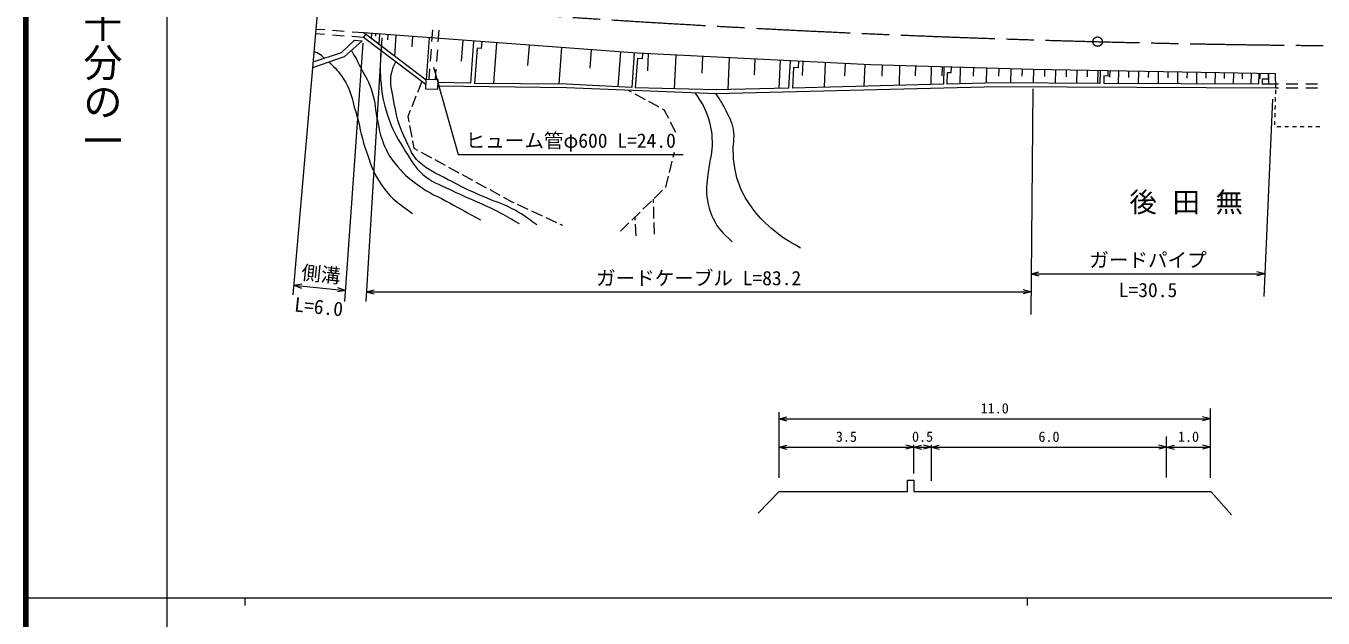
# Model space of a CAD drawing. Units: millimetres, scale not verified. Extents: x 40000 to 680000, y 20000 to 380000.
# Drawn here: x 40000 to 205839, y 202409 to 278166 of the extents above; entities that cross this region are included whole.
import ezdxf
from ezdxf.enums import TextEntityAlignment as Align

# ---------------------------------------------------------------- set-up
doc = ezdxf.new("R2010")
doc.units = ezdxf.units.MM
doc.header["$LTSCALE"] = 1000
doc.linetypes.add('CHAIN', pattern=[18.5, 12, -1.5, 3.5, -1.5])
for name, color, linetype, lineweight in [('M-BGD', 7, 'Continuous', 13), ('M-BMK', 2, 'CHAIN', 13), ('M-STR-HTXT', 7, 'Continuous', 13), ('M-TTL', 2, 'Continuous', 140), ('M-TTL-BAND', 7, 'Continuous', 13)]:
    doc.layers.add(name, color=color, linetype=linetype, lineweight=lineweight)
doc.layers.add('M-BMK-HTXT', color=7, linetype='Continuous')
doc.styles.add('@ＭＳ ゴシック', font='')
doc.styles.add('ＭＳ ゴシック', font='')
doc.styles.get('@ＭＳ ゴシック').set_extended_font_data('@MS Gothic')
doc.styles.get('ＭＳ ゴシック').set_extended_font_data('MS Gothic')

msp = doc.modelspace()

# ---------------------------------------------------------------- linework, layer by layer
at = {"layer": 'M-BGD'}
for p, q in [((78178, 277077), (77030, 277170)), ((78205, 277645), (77078, 277729)), ((80670, 276874), (79175, 276996)), ((80698, 277461), (79202, 277571)), ((83191, 277276), (81696, 277387)), ((83162, 276672), (83456, 277077)), ((118141, 274690), (83191, 277276)), ((91181, 271247), (83191, 277276)), ((84189, 277202), (84141, 276559)), ((84703, 277164), (84679, 276843)), ((85217, 277126), (85121, 275820)), ((86262, 277049), (86214, 276396)), ((87307, 276972), (87111, 274318)), ((91972, 277666), (91862, 276170)), ((92791, 277606), (92682, 276110)), ((80335, 274757), (82000, 276362)), ((82999, 276271), (80698, 274212)), ((83162, 276672), (81667, 276793)), ((82000, 276362), (82999, 276271)), ((91162, 270634), (83162, 276672)), ((89430, 276814), (89331, 275488)), ((91552, 276657), (91153, 271268)), ((95864, 276338), (95664, 273643)), ((97239, 276236), (96839, 270832)), ((97676, 275303), (97344, 270818)), ((98213, 275263), (97676, 275303)), ((98279, 276159), (98213, 275263)), ((100176, 276019), (99792, 270828)), ((104329, 275712), (104136, 273116)), ((108481, 275404), (108136, 270738)), ((80698, 274212), (76653, 272806)), ((76719, 273568), (80335, 274757)), ((91789, 275172), (91680, 273676)), ((92609, 275112), (92499, 273616)), ((112252, 275125), (112077, 272769)), ((116022, 274846), (115691, 270371)), ((117778, 274716), (117449, 270275)), ((118180, 273985), (117905, 270263)), ((147981, 273192), (118141, 274690)), ((118773, 273941), (118180, 273985)), ((118825, 274639), (118773, 273941)), ((119558, 274618), (119447, 272407)), ((123096, 274441), (122882, 270174)), ((126509, 274269), (126402, 272136)), ((129923, 274098), (129718, 270019)), ((133186, 273934), (133084, 271895)), ((136449, 273770), (136269, 270180)), ((137688, 273708), (137513, 270210)), ((138783, 273653), (138740, 272801)), ((91607, 272679), (91510, 271362)), ((92426, 272619), (92330, 271302)), ((138147, 272831), (138016, 270223)), ((138740, 272801), (138147, 272831)), ((139322, 273626), (139232, 271831)), ((142195, 273482), (142036, 270322)), ((144723, 273355), (144644, 271775)), ((147252, 273228), (147112, 270446)), ((168773, 272592), (147981, 273192)), ((149478, 273148), (149438, 271756)), ((151706, 273084), (151633, 270557)), ((153727, 273026), (153691, 271763)), ((155749, 272968), (155682, 270657)), ((157125, 272929), (157091, 271774)), ((157361, 272921), (157297, 270697)), ((157796, 272176), (157754, 270708)), ((158252, 272163), (157796, 272176)), ((158273, 272895), (158252, 272163)), ((159446, 272861), (159385, 270748)), ((161137, 272812), (161106, 271756)), ((162828, 272764), (162772, 270831)), ((164374, 272719), (164346, 271753)), ((165920, 272675), (165868, 270859)), ((167372, 272633), (167346, 271725)), ((199751, 272053), (168773, 272592)), ((168825, 272592), (168794, 270845)), ((170222, 272567), (170207, 271694)), ((171619, 272543), (171590, 270831)), ((172989, 272519), (172974, 271663)), ((174358, 272495), (174328, 270818)), ((175699, 272472), (175685, 271633)), ((177041, 272448), (177012, 270805)), ((177336, 272443), (177308, 270804)), ((178322, 272426), (178311, 271753)), ((178557, 272422), (178543, 271601)), ((179670, 272403), (179642, 270793)), ((180958, 272380), (180944, 271575)), ((182246, 272358), (182218, 270780)), ((183508, 272336), (183494, 271547)), ((184770, 272314), (184743, 270768)), ((186007, 272292), (185993, 271520)), ((187243, 272271), (187217, 270756)), ((188455, 272250), (188442, 271492)), ((189667, 272229), (189641, 270745)), ((190854, 272208), (190841, 271466)), ((192041, 272187), (192016, 270733)), ((193205, 272167), (193192, 271440)), ((194368, 272147), (194343, 270722)), ((195508, 272127), (195495, 271415)), ((196648, 272107), (196623, 270711)), ((197618, 272090), (197594, 270706)), ((197765, 272088), (197753, 271390)), ((198838, 272069), (198825, 271342)), ((198882, 272068), (198858, 270700)), ((199811, 270196), (199751, 272053)), ((90596, 271062), (90048, 269666)), ((109094, 270231), (92651, 270445)), ((96839, 270832), (92666, 270945)), ((164233, 270367), (128267, 269483)), ((157297, 270697), (138016, 270223)), ((199811, 270196), (164233, 270367)), ((177826, 271761), (177809, 270802)), ((197594, 270706), (177809, 270802)), ((178311, 271753), (177826, 271761)), ((198061, 271356), (198050, 270704)), ((199813, 270696), (198050, 270704)), ((198825, 271342), (198061, 271356)), ((200134, 270696), (199811, 270696)), ((202634, 270696), (201134, 270696)), ((205134, 270696), (203634, 270696)), ((89865, 269200), (89317, 267804)), ((128267, 269483), (109094, 270231)), ((117440, 269692), (117023, 269922)), ((119192, 268727), (117878, 269451)), ((199757, 268491), (199773, 268991)), ((199789, 269491), (199804, 269990)), ((200134, 270196), (199811, 270196)), ((202634, 270196), (201134, 270196)), ((205134, 270196), (203634, 270196)), ((89135, 267338), (88832, 266567)), ((120943, 267761), (119630, 268485)), ((121661, 267366), (121381, 267520)), ((122195, 266313), (121661, 267366)), ((199726, 267492), (199742, 267991)), ((88832, 266567), (88955, 265907)), ((89046, 265415), (89321, 263941)), ((123099, 264529), (122421, 265867)), ((199663, 265493), (199679, 265992)), ((199695, 266492), (199710, 266992)), ((200431, 265263), (199931, 265266)), ((201431, 265257), (200931, 265260)), ((202431, 265252), (201931, 265255)), ((203431, 265246), (202931, 265249)), ((204431, 265240), (203931, 265243)), ((205431, 265235), (204931, 265237)), ((89412, 263449), (89583, 262528)), ((89583, 262528), (90078, 262258)), ((122755, 261362), (122922, 262029)), ((90516, 262018), (91832, 261298)), ((92271, 261058), (93587, 260339)), ((122270, 259421), (122634, 260877)), ((94026, 260099), (95342, 259379)), ((95781, 259139), (97097, 258420)), ((121802, 257550), (122149, 258936)), ((97535, 258180), (98852, 257460)), ((99290, 257220), (100606, 256501)), ((120320, 256104), (121394, 257151)), ((121752, 257500), (121802, 257550)), ((101045, 256261), (102123, 255671)), ((102123, 255671), (102369, 255557)), ((118889, 254707), (119962, 255755)), ((120247, 255537), (120235, 256021)), ((102823, 255347), (104184, 254716)), ((104637, 254505), (105998, 253874)), ((117457, 253310), (118531, 254358)), ((120297, 253537), (120260, 255037)), ((106452, 253664), (107812, 253033)), ((108266, 252822), (108605, 252665)), ((116025, 251914), (117099, 252961)), ((117903, 253301), (117883, 253726)), ((117998, 251303), (117927, 252801)), ((120346, 251538), (120309, 253038))]:
    msp.add_line(p, q, dxfattribs=at)
msp.add_lwpolyline([(91184, 271336), (92677, 271291), (92639, 270028), (91145, 270073)], close=True, dxfattribs=at)
for points in [[(117449, 270275), (109113, 270730), (97344, 270818)], [(177308, 270804), (164229, 270867), (157754, 270708)], [(137513, 270210), (128267, 269983), (117905, 270263)]]:
    msp.add_lwpolyline(points, dxfattribs=at)
for points, knots in [([(78140, 274035), (77826, 274339), (77715, 274475), (77372, 274645), (77169, 274746), (77079, 274784), (76830, 274852)], [0, 0, 0, 0, 1, 1, 1, 2, 2, 2, 2]), ([(81612, 275029), (82188, 274028), (82339, 273747), (82773, 272908), (83414, 271668), (83864, 271000), (84276, 269667), (84701, 268295), (84618, 267451), (84934, 266051), (85197, 264883), (85270, 264196), (85732, 263092), (86174, 262038), (86484, 261455), (87188, 260556), (88148, 259329), (88853, 258765), (90100, 257831), (91587, 256719), (92609, 256383), (94233, 255483), (95748, 254643), (96236, 254382), (98131, 253370)], [0, 0, 0, 0, 1, 1, 1, 2, 2, 2, 3, 3, 3, 4, 4, 4, 5, 5, 5, 6, 6, 6, 7, 7, 7, 8, 8, 8, 8]), ([(85392, 274989), (85263, 273057), (85235, 272395), (85404, 270747), (85591, 268914), (85812, 267878), (86437, 266144), (87032, 264493), (87571, 263640), (88503, 262152), (89269, 260930), (89644, 260164), (90711, 259193), (91847, 258160), (92767, 257958), (94139, 257268), (96486, 256088), (97920, 255673), (100245, 254450), (101357, 253865), (101736, 253669), (103063, 252900)], [0, 0, 0, 0, 1, 1, 1, 2, 2, 2, 3, 3, 3, 4, 4, 4, 5, 5, 5, 6, 6, 6, 7, 7, 7, 7]), ([(78756, 273537), (79649, 272716), (79957, 272342), (80566, 271452), (81572, 269980), (81638, 268881), (82163, 267178), (82716, 265383), (82771, 264303), (83384, 262528), (84039, 260634), (84300, 259472), (85450, 257831), (86666, 256099), (87525, 255518), (89443, 254168)], [0, 0, 0, 0, 1, 1, 1, 2, 2, 2, 3, 3, 3, 4, 4, 4, 5, 5, 5, 5]), ([(105317, 252712), (103883, 253772), (103412, 254119), (102076, 254826), (100725, 255541), (99856, 255703), (98460, 256329), (96656, 257137), (95637, 257583), (93904, 258536), (92432, 259345), (91462, 259636), (90241, 260790), (89379, 261605), (89166, 262308), (88644, 263373), (87633, 265437), (87320, 266741), (86953, 269009), (86742, 270314), (86429, 271126), (86812, 272391), (86955, 272862), (87018, 273087), (87289, 273558)], [0, 0, 0, 0, 1, 1, 1, 2, 2, 2, 3, 3, 3, 4, 4, 4, 5, 5, 5, 6, 6, 6, 7, 7, 7, 8, 8, 8, 8]), ([(125522, 269590), (126436, 268251), (126820, 267707), (127250, 266332), (127659, 265025), (127728, 264227), (127720, 262857), (127713, 261596), (127373, 260918), (127250, 259663), (127122, 258347), (126891, 257593), (127062, 256282), (127208, 255165), (127382, 254530), (127861, 253511), (128499, 252154), (129090, 251688), (130303, 250552)], [0, 0, 0, 0, 1, 1, 1, 2, 2, 2, 3, 3, 3, 4, 4, 4, 5, 5, 5, 6, 6, 6, 6]), ([(139039, 249753), (137273, 250760), (136639, 251090), (135329, 252243), (134217, 253220), (133589, 253798), (132745, 255014), (131931, 256186), (131505, 256899), (131055, 258254), (130620, 259562), (130553, 260356), (130444, 261730), (130344, 262992), (130676, 263726), (130444, 264970), (130263, 265942), (129938, 266431), (129505, 267319), (129076, 268197), (128881, 268502), (128250, 269484)], [0, 0, 0, 0, 1, 1, 1, 2, 2, 2, 3, 3, 3, 4, 4, 4, 5, 5, 5, 6, 6, 6, 7, 7, 7, 7])]:
    msp.add_open_spline(points, degree=3, knots=knots, dxfattribs=at)
at = {"layer": 'M-BMK'}
msp.add_circle((177015, 276154), 600, dxfattribs=at)
msp.add_arc((220169, 1934231), 1658638, 265.08369, 278.6645, dxfattribs=at)
at = {"layer": 'M-STR-HTXT'}
for p, q in [((77373, 281149), (74142, 243742)), ((83065, 275978), (80737, 242916)), ((85487, 276630), (83438, 242916)), ((92099, 272905), (95266, 261729)), ((168747, 270111), (168468, 241240)), ((199388, 268807), (198271, 243568)), ((95266, 261729), (124044, 261729)), ((168518, 246457), (169518, 246720)), ((168518, 246457), (198390, 246457)), ((168518, 246457), (169518, 246193)), ((198390, 246457), (197390, 246720)), ((198390, 246457), (197390, 246193)), ((74250, 244994), (75272, 245152)), ((74250, 244994), (80835, 244306)), ((74250, 244994), (75218, 244629)), ((80835, 244306), (79813, 244149)), ((80835, 244306), (79867, 244672)), ((83512, 244139), (84512, 244403)), ((83512, 244139), (168495, 244139)), ((83512, 244139), (84512, 243876)), ((168495, 244139), (167495, 244403)), ((168495, 244139), (167495, 243876)), ((191433, 220340), (191433, 229203)), ((136288, 220340), (136288, 228767)), ((136288, 227896), (137288, 228159)), ((136288, 227896), (191433, 227896)), ((136288, 227896), (137288, 227632)), ((191433, 227896), (190433, 228159)), ((191433, 227896), (190433, 227632)), ((185839, 220412), (185839, 225643)), ((136288, 224263), (137288, 224526)), ((136288, 224263), (153508, 224263)), ((136288, 224263), (137288, 224000)), ((153508, 224263), (152508, 224526)), ((153508, 224263), (152508, 224000)), ((153508, 220921), (153508, 224563)), ((153508, 224263), (154508, 224526)), ((153508, 224263), (155760, 224263)), ((153508, 224263), (154508, 224000)), ((155760, 224263), (154760, 224526)), ((155760, 224263), (154760, 224000)), ((155760, 219976), (155760, 224563)), ((155760, 224263), (156760, 224526)), ((155760, 224263), (185839, 224263)), ((155760, 224263), (156760, 224000)), ((185839, 224263), (184839, 224526)), ((185839, 224263), (184839, 224000)), ((185839, 224263), (186839, 224526)), ((185839, 224263), (191433, 224263)), ((185839, 224263), (186839, 224000)), ((191433, 224263), (190433, 224526)), ((191433, 224263), (190433, 224000)), ((152708, 218596), (152708, 220049)), ((152708, 220049), (153508, 220049)), ((153508, 220049), (153508, 218596)), ((133600, 215835), (136288, 218596)), ((136288, 218596), (152708, 218596)), ((153508, 218596), (191506, 218596)), ((191506, 218596), (194122, 215617))]:
    msp.add_line(p, q, dxfattribs=at)
at = {"layer": 'M-TTL'}
msp.add_line((40000, 380000), (40000, 20000), dxfattribs=at)
at = {"layer": 'M-TTL-BAND'}
for p, q in [((58000, 370000), (58000, 20000)), ((40000, 205000), (579000, 205000)), ((68000, 205000), (68000, 204000)), ((168000, 205000), (168000, 204000))]:
    msp.add_line(p, q, dxfattribs=at)

# ---------------------------------------------------------------- texts
at = {"layer": 'M-BMK-HTXT', "insert": (189336, 254041), "char_height": 2566, "attachment_point": 8, "style": 'ＭＳ ゴシック'}
msp.add_mtext('\\T1.57;後田無', dxfattribs=at)
at = {"layer": 'M-STR-HTXT', "style": 'ＭＳ ゴシック'}
for s, height, p in [('ヒューム管φ600 L=24.0', 1833, (109655, 262029)), ('ガードパイプ', 1833, (183454, 246757)), ('ガードケーブル L=83.2', 1833, (126004, 244439)), ('L=30.5', 1833, (183454, 242916)), ('11.0', 1320, (163861, 228196)), ('3.5', 1320, (144898, 224563)), ('0.5', 1320, (154634, 224563)), ('6.0', 1320, (170799, 224563)), ('1.0', 1320, (188636, 224563))]:
    msp.add_text(s, height=height, dxfattribs=at).set_placement(p, align=Align.BOTTOM_CENTER)
for s, p in [('側溝', (77574, 244949)), ('L=6.0', (77291, 240774))]:
    msp.add_text(s, height=1833, rotation=354.033, dxfattribs=at).set_placement(p, align=Align.BOTTOM_CENTER)
at = {"layer": 'M-TTL-BAND', "style": '@ＭＳ ゴシック'}
msp.add_text('縮尺千分の一', height=3666, rotation=270, dxfattribs=at).set_placement((49777, 261030), align=Align.MIDDLE_RIGHT)

doc.saveas('drawing.dxf')
